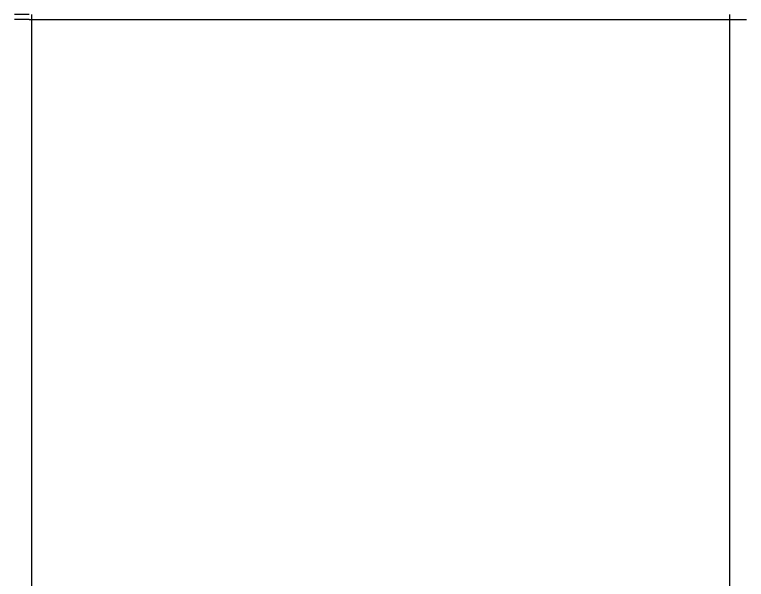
# Model space of a CAD drawing. Header units: metres. Extents: x 665631 to 671054, y 4275967 to 4279024.
# Drawn here: x 666584.4 to 666751.6, y 4276539.3 to 4276668.2 of the extents above; entities that cross this region are included whole.
import ezdxf

# ---------------------------------------------------------------- set-up
doc = ezdxf.new("R2010")
doc.units = ezdxf.units.M
doc.layers.get('0').update_dxf_attribs({"color": 5, "lineweight": 0})
doc.layers.add('AFB ANTED', color=7, linetype='Continuous')
doc.layers.add('Viewport', color=7, linetype='Continuous')

# ---------------------------------------------------------------- blocks, each defined once
blk = doc.blocks.new('ANO DETAYI')
for p in [(-65224.846, 794.025, 148), (-65249.846, 794.025, 148)]:
    blk.add_line(p, (-65249.846, 794.025, 148))
at = {"linetype": 'ByBlock', "lineweight": 25, "ltscale": 2.5}
for p, q in [((-65220.346, 794.025, 148), (-65220.346, -987.975, 148)), ((-63920.346, 794.025, 148), (-63920.346, -987.975, 148))]:
    blk.add_line(p, q, dxfattribs=at)
at = {"color": 7}
for p, q in [((-65224.846, 785.025, 148), (-65249.846, 785.025, 148)), ((-65249.846, 785.025, 148), (-65249.846, 785.025, 148)), ((-65224.846, 785.025, 148), (-63915.846, 785.025, 148)), ((-63915.846, 785.025, 148), (-63890.846, 785.025, 148)), ((-63890.846, 785.025, 148), (-63890.846, 785.025, 148))]:
    blk.add_line(p, q, dxfattribs=at)
at = {"layer": 'Viewport'}
blk.add_line((-65249.846, 794.025, 148), (-65251.846, 794.025, 148), dxfattribs=at)
at = {"layer": 'Viewport', "color": 7}
for p, q in [((-65249.846, 785.025, 148), (-65251.846, 785.025, 148)), ((-63890.846, 785.025, 148), (-63888.846, 785.025, 148))]:
    blk.add_line(p, q, dxfattribs=at)

msp = doc.modelspace()

# ---------------------------------------------------------------- block references
at = {"layer": 'AFB ANTED', "color": 4, "xscale": 0.1226459346474079, "yscale": 0.1226459346474079, "zscale": 0.1226459346474079}
msp.add_blockref('ANO DETAYI', (674587.27, 4276570.86), dxfattribs=at)

doc.saveas('drawing.dxf')
